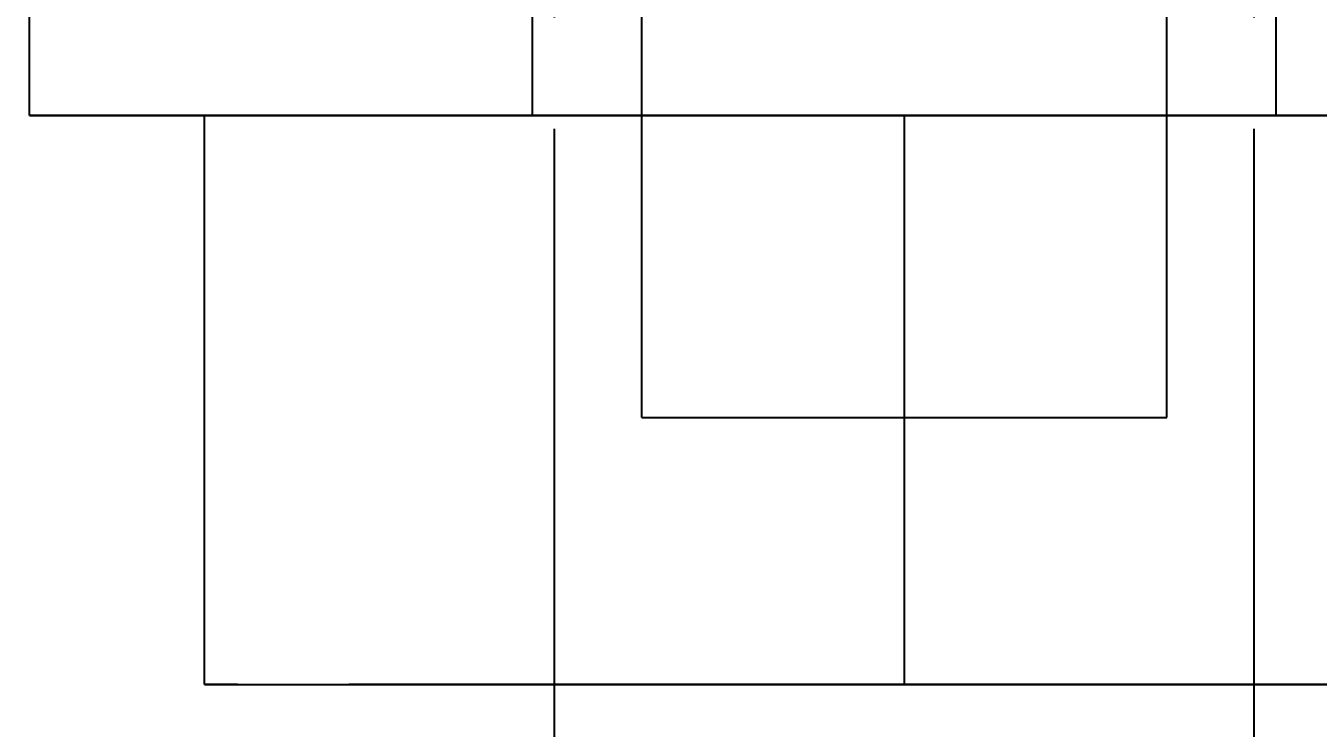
# Model space of a CAD drawing. Header units: millimetres. Extents: x -9 to 243, y -53 to 196.
# Drawn here: x 156.842 to 159.796, y -23.41 to -21.805 of the extents above; entities that cross this region are included whole.
import ezdxf

# ---------------------------------------------------------------- set-up
doc = ezdxf.new("R2010")
doc.units = ezdxf.units.MM
doc.linetypes.add('DASHED', pattern=[1.524, 1.27, -0.254])
for name, color, linetype in [('DIMS', 3, 'CONTINUOUS'), ('HIDDEN', 8, 'DASHED'), ('VISIBLE', 7, 'CONTINUOUS')]:
    doc.layers.add(name, color=color, linetype=linetype)
doc.styles.add('OpenSansCondensed-Light', font='OpenSansCondensed-Light.ttf')
doc.dimstyles.new('EZDXF', dxfattribs={"dimtxt": 0.25, "dimasz": 0.175, "dimexe": 0.375, "dimexo": 0.125, "dimgap": 0.1, "dimtad": 1, "dimlfac": 100, "dimzin": 12, "dimdsep": 46, "dimtxsty": 'OpenSansCondensed-Light', "dimblk": 'ARCHTICK', "dimcen": 2.5, "dimazin": 3, "dimtfac": 0.5, "dimtmove": 2, "dimatfit": 3})

# ---------------------------------------------------------------- blocks, each defined once
blk = doc.blocks.new('_ARCHTICK')
at = {"color": 0, "linetype": 'BYBLOCK', "const_width": 0.15}
blk.add_lwpolyline([(-0.5, -0.5), (0.5, 0.5)], dxfattribs=at)

msp = doc.modelspace()

# ---------------------------------------------------------------- linework, layer by layer
at = {"layer": 'HIDDEN'}
for points in [[(158.05, -23.31), (158.05, 34.4)], [(159.65, -23.31), (159.65, 34.4)], [(158.25, -22.7), (158.25, -20.2)], [(158.25, -22.7), (158.25, -20.2)], [(158.25, -22.7), (158.25, -20.2)], [(159.45, -22.7), (159.45, -20.2)], [(159.45, -22.7), (159.45, -20.2)], [(159.45, -22.7), (159.45, -20.2)], [(158, -22.01), (158, -21.71)], [(159.7, -22.01), (159.7, -21.71)], [(159.83413, -22.01), (159.77063, -22.01), (159.70714, -22.01), (159.64365, -22.01), (159.58016, -22.01), (159.51667, -22.01), (159.45317, -22.01), (159.38968, -22.01), (159.32619, -22.01), (159.2627, -22.01), (159.19921, -22.01), (159.13571, -22.01), (159.07222, -22.01), (159.00873, -22.01), (158.94524, -22.01), (158.88175, -22.01), (158.81825, -22.01), (158.75476, -22.01), (158.69127, -22.01), (158.62778, -22.01), (158.56429, -22.01), (158.50079, -22.01), (158.4373, -22.01), (158.37381, -22.01), (158.31032, -22.01), (158.24683, -22.01), (158.18333, -22.01), (158.11984, -22.01), (158.05635, -22.01), (157.99286, -22.01), (157.92937, -22.01), (157.86587, -22.01), (157.80238, -22.01), (157.73889, -22.01), (157.6754, -22.01), (157.6119, -22.01), (157.54841, -22.01), (157.48492, -22.01), (157.42143, -22.01), (157.35794, -22.01), (157.29444, -22.01), (157.23095, -22.01), (157.16746, -22.01), (157.10397, -22.01), (157.04048, -22.01), (156.97698, -22.01), (156.91349, -22.01), (156.85, -22.01)], [(157.25, -22.01), (158.85, -22.01)], [(158.85, -22.01), (157.25, -22.01)], [(157.25, -23.31), (157.25, -22.01)], [(159.7, -22.01), (159.67302, -22.01), (159.64603, -22.01), (159.61905, -22.01), (159.59206, -22.01), (159.56508, -22.01), (159.5381, -22.01), (159.51111, -22.01), (159.48413, -22.01), (159.45714, -22.01), (159.43016, -22.01), (159.40317, -22.01), (159.37619, -22.01), (159.34921, -22.01), (159.32222, -22.01), (159.29524, -22.01), (159.26825, -22.01), (159.24127, -22.01), (159.21429, -22.01), (159.1873, -22.01), (159.16032, -22.01), (159.13333, -22.01), (159.10635, -22.01), (159.07937, -22.01), (159.05238, -22.01), (159.0254, -22.01), (158.99841, -22.01), (158.97143, -22.01), (158.94444, -22.01), (158.91746, -22.01), (158.89048, -22.01), (158.86349, -22.01), (158.83651, -22.01), (158.80952, -22.01), (158.78254, -22.01), (158.75556, -22.01), (158.72857, -22.01), (158.70159, -22.01), (158.6746, -22.01), (158.64762, -22.01), (158.62063, -22.01), (158.59365, -22.01), (158.56667, -22.01), (158.53968, -22.01), (158.5127, -22.01), (158.48571, -22.01), (158.45873, -22.01), (158.43175, -22.01), (158.40476, -22.01), (158.37778, -22.01), (158.35079, -22.01), (158.32381, -22.01), (158.29683, -22.01), (158.26984, -22.01), (158.24286, -22.01), (158.21587, -22.01), (158.18889, -22.01), (158.1619, -22.01), (158.13492, -22.01), (158.10794, -22.01), (158.08095, -22.01), (158.05397, -22.01), (158.02698, -22.01), (158, -22.01)], [(158, -22.01), (158.01349, -22.01), (158.02698, -22.01), (158.04048, -22.01), (158.05397, -22.01), (158.06746, -22.01), (158.08095, -22.01), (158.09444, -22.01), (158.10794, -22.01), (158.12143, -22.01), (158.13492, -22.01), (158.14841, -22.01), (158.1619, -22.01), (158.1754, -22.01), (158.18889, -22.01), (158.20238, -22.01), (158.21587, -22.01), (158.22937, -22.01), (158.24286, -22.01), (158.25635, -22.01), (158.26984, -22.01), (158.28333, -22.01), (158.29683, -22.01), (158.31032, -22.01), (158.32381, -22.01), (158.3373, -22.01), (158.35079, -22.01), (158.36429, -22.01), (158.37778, -22.01), (158.39127, -22.01), (158.40476, -22.01), (158.41825, -22.01), (158.43175, -22.01), (158.44524, -22.01), (158.45873, -22.01), (158.47222, -22.01), (158.48571, -22.01), (158.49921, -22.01), (158.5127, -22.01), (158.52619, -22.01), (158.53968, -22.01), (158.55317, -22.01), (158.56667, -22.01), (158.58016, -22.01), (158.59365, -22.01), (158.60714, -22.01), (158.62063, -22.01), (158.63413, -22.01), (158.64762, -22.01), (158.66111, -22.01), (158.6746, -22.01), (158.6881, -22.01), (158.70159, -22.01), (158.71508, -22.01), (158.72857, -22.01), (158.74206, -22.01), (158.75556, -22.01), (158.76905, -22.01), (158.78254, -22.01), (158.79603, -22.01), (158.80952, -22.01), (158.82302, -22.01), (158.83651, -22.01), (158.85, -22.01)], [(159.65, -22.01), (159.6246, -22.01), (159.59921, -22.01), (159.57381, -22.01), (159.54841, -22.01), (159.52302, -22.01), (159.49762, -22.01), (159.47222, -22.01), (159.44683, -22.01), (159.42143, -22.01), (159.39603, -22.01), (159.37063, -22.01), (159.34524, -22.01), (159.31984, -22.01), (159.29444, -22.01), (159.26905, -22.01), (159.24365, -22.01), (159.21825, -22.01), (159.19286, -22.01), (159.16746, -22.01), (159.14206, -22.01), (159.11667, -22.01), (159.09127, -22.01), (159.06587, -22.01), (159.04048, -22.01), (159.01508, -22.01), (158.98968, -22.01), (158.96429, -22.01), (158.93889, -22.01), (158.91349, -22.01), (158.8881, -22.01), (158.8627, -22.01), (158.8373, -22.01), (158.8119, -22.01), (158.78651, -22.01), (158.76111, -22.01), (158.73571, -22.01), (158.71032, -22.01), (158.68492, -22.01), (158.65952, -22.01), (158.63413, -22.01), (158.60873, -22.01), (158.58333, -22.01), (158.55794, -22.01), (158.53254, -22.01), (158.50714, -22.01), (158.48175, -22.01), (158.45635, -22.01), (158.43095, -22.01), (158.40556, -22.01), (158.38016, -22.01), (158.35476, -22.01), (158.32937, -22.01), (158.30397, -22.01), (158.27857, -22.01), (158.25317, -22.01), (158.22778, -22.01), (158.20238, -22.01), (158.17698, -22.01), (158.15159, -22.01), (158.12619, -22.01), (158.10079, -22.01), (158.0754, -22.01), (158.05, -22.01)], [(158.05, -22.01), (158.0627, -22.01), (158.0754, -22.01), (158.0881, -22.01), (158.10079, -22.01), (158.11349, -22.01), (158.12619, -22.01), (158.13889, -22.01), (158.15159, -22.01), (158.16429, -22.01), (158.17698, -22.01), (158.18968, -22.01), (158.20238, -22.01), (158.21508, -22.01), (158.22778, -22.01), (158.24048, -22.01), (158.25317, -22.01), (158.26587, -22.01), (158.27857, -22.01), (158.29127, -22.01), (158.30397, -22.01), (158.31667, -22.01), (158.32937, -22.01), (158.34206, -22.01), (158.35476, -22.01), (158.36746, -22.01), (158.38016, -22.01), (158.39286, -22.01), (158.40556, -22.01), (158.41825, -22.01), (158.43095, -22.01), (158.44365, -22.01), (158.45635, -22.01), (158.46905, -22.01), (158.48175, -22.01), (158.49444, -22.01), (158.50714, -22.01), (158.51984, -22.01), (158.53254, -22.01), (158.54524, -22.01), (158.55794, -22.01), (158.57063, -22.01), (158.58333, -22.01), (158.59603, -22.01), (158.60873, -22.01), (158.62143, -22.01), (158.63413, -22.01), (158.64683, -22.01), (158.65952, -22.01), (158.67222, -22.01), (158.68492, -22.01), (158.69762, -22.01), (158.71032, -22.01), (158.72302, -22.01), (158.73571, -22.01), (158.74841, -22.01), (158.76111, -22.01), (158.77381, -22.01), (158.78651, -22.01), (158.79921, -22.01), (158.8119, -22.01), (158.8246, -22.01), (158.8373, -22.01), (158.85, -22.01)], [(158.05, -23.31), (158.05, -22.01)], [(158.25, -22.01), (158.25952, -22.01), (158.26905, -22.01), (158.27857, -22.01), (158.2881, -22.01), (158.29762, -22.01), (158.30714, -22.01), (158.31667, -22.01), (158.32619, -22.01), (158.33571, -22.01), (158.34524, -22.01), (158.35476, -22.01), (158.36429, -22.01), (158.37381, -22.01), (158.38333, -22.01), (158.39286, -22.01), (158.40238, -22.01), (158.4119, -22.01), (158.42143, -22.01), (158.43095, -22.01), (158.44048, -22.01), (158.45, -22.01), (158.45952, -22.01), (158.46905, -22.01), (158.47857, -22.01), (158.4881, -22.01), (158.49762, -22.01), (158.50714, -22.01), (158.51667, -22.01), (158.52619, -22.01), (158.53571, -22.01), (158.54524, -22.01), (158.55476, -22.01), (158.56429, -22.01), (158.57381, -22.01), (158.58333, -22.01), (158.59286, -22.01), (158.60238, -22.01), (158.6119, -22.01), (158.62143, -22.01), (158.63095, -22.01), (158.64048, -22.01), (158.65, -22.01), (158.65952, -22.01), (158.66905, -22.01), (158.67857, -22.01), (158.6881, -22.01), (158.69762, -22.01), (158.70714, -22.01), (158.71667, -22.01), (158.72619, -22.01), (158.73571, -22.01), (158.74524, -22.01), (158.75476, -22.01), (158.76429, -22.01), (158.77381, -22.01), (158.78333, -22.01), (158.79286, -22.01), (158.80238, -22.01), (158.8119, -22.01), (158.82143, -22.01), (158.83095, -22.01), (158.84048, -22.01), (158.85, -22.01)], [(158.85, -22.01), (158.85952, -22.01), (158.86905, -22.01), (158.87857, -22.01), (158.8881, -22.01), (158.89762, -22.01), (158.90714, -22.01), (158.91667, -22.01), (158.92619, -22.01), (158.93571, -22.01), (158.94524, -22.01), (158.95476, -22.01), (158.96429, -22.01), (158.97381, -22.01), (158.98333, -22.01), (158.99286, -22.01), (159.00238, -22.01), (159.0119, -22.01), (159.02143, -22.01), (159.03095, -22.01), (159.04048, -22.01), (159.05, -22.01), (159.05952, -22.01), (159.06905, -22.01), (159.07857, -22.01), (159.0881, -22.01), (159.09762, -22.01), (159.10714, -22.01), (159.11667, -22.01), (159.12619, -22.01), (159.13571, -22.01), (159.14524, -22.01), (159.15476, -22.01), (159.16429, -22.01), (159.17381, -22.01), (159.18333, -22.01), (159.19286, -22.01), (159.20238, -22.01), (159.2119, -22.01), (159.22143, -22.01), (159.23095, -22.01), (159.24048, -22.01), (159.25, -22.01), (159.25952, -22.01), (159.26905, -22.01), (159.27857, -22.01), (159.2881, -22.01), (159.29762, -22.01), (159.30714, -22.01), (159.31667, -22.01), (159.32619, -22.01), (159.33571, -22.01), (159.34524, -22.01), (159.35476, -22.01), (159.36429, -22.01), (159.37381, -22.01), (159.38333, -22.01), (159.39286, -22.01), (159.40238, -22.01), (159.4119, -22.01), (159.42143, -22.01), (159.43095, -22.01), (159.44048, -22.01), (159.45, -22.01)], [(158.85, -22.01), (158.86349, -22.01), (158.87698, -22.01), (158.89048, -22.01), (158.90397, -22.01), (158.91746, -22.01), (158.93095, -22.01), (158.94444, -22.01), (158.95794, -22.01), (158.97143, -22.01), (158.98492, -22.01), (158.99841, -22.01), (159.0119, -22.01), (159.0254, -22.01), (159.03889, -22.01), (159.05238, -22.01), (159.06587, -22.01), (159.07937, -22.01), (159.09286, -22.01), (159.10635, -22.01), (159.11984, -22.01), (159.13333, -22.01), (159.14683, -22.01), (159.16032, -22.01), (159.17381, -22.01), (159.1873, -22.01), (159.20079, -22.01), (159.21429, -22.01), (159.22778, -22.01), (159.24127, -22.01), (159.25476, -22.01), (159.26825, -22.01), (159.28175, -22.01), (159.29524, -22.01), (159.30873, -22.01), (159.32222, -22.01), (159.33571, -22.01), (159.34921, -22.01), (159.3627, -22.01), (159.37619, -22.01), (159.38968, -22.01), (159.40317, -22.01), (159.41667, -22.01), (159.43016, -22.01), (159.44365, -22.01), (159.45714, -22.01), (159.47063, -22.01), (159.48413, -22.01), (159.49762, -22.01), (159.51111, -22.01), (159.5246, -22.01), (159.5381, -22.01), (159.55159, -22.01), (159.56508, -22.01), (159.57857, -22.01), (159.59206, -22.01), (159.60556, -22.01), (159.61905, -22.01), (159.63254, -22.01), (159.64603, -22.01), (159.65952, -22.01), (159.67302, -22.01), (159.68651, -22.01), (159.7, -22.01)], [(158.85, -22.7), (158.85, -22.01)], [(158.85, -22.01), (160.45, -22.01)], [(160.45, -22.01), (158.85, -22.01)], [(158.85, -22.01), (158.8627, -22.01), (158.8754, -22.01), (158.8881, -22.01), (158.90079, -22.01), (158.91349, -22.01), (158.92619, -22.01), (158.93889, -22.01), (158.95159, -22.01), (158.96429, -22.01), (158.97698, -22.01), (158.98968, -22.01), (159.00238, -22.01), (159.01508, -22.01), (159.02778, -22.01), (159.04048, -22.01), (159.05317, -22.01), (159.06587, -22.01), (159.07857, -22.01), (159.09127, -22.01), (159.10397, -22.01), (159.11667, -22.01), (159.12937, -22.01), (159.14206, -22.01), (159.15476, -22.01), (159.16746, -22.01), (159.18016, -22.01), (159.19286, -22.01), (159.20556, -22.01), (159.21825, -22.01), (159.23095, -22.01), (159.24365, -22.01), (159.25635, -22.01), (159.26905, -22.01), (159.28175, -22.01), (159.29444, -22.01), (159.30714, -22.01), (159.31984, -22.01), (159.33254, -22.01), (159.34524, -22.01), (159.35794, -22.01), (159.37063, -22.01), (159.38333, -22.01), (159.39603, -22.01), (159.40873, -22.01), (159.42143, -22.01), (159.43413, -22.01), (159.44683, -22.01), (159.45952, -22.01), (159.47222, -22.01), (159.48492, -22.01), (159.49762, -22.01), (159.51032, -22.01), (159.52302, -22.01), (159.53571, -22.01), (159.54841, -22.01), (159.56111, -22.01), (159.57381, -22.01), (159.58651, -22.01), (159.59921, -22.01), (159.6119, -22.01), (159.6246, -22.01), (159.6373, -22.01), (159.65, -22.01)], [(158.85, -23.31), (158.85, -22.01)], [(159.65, -23.31), (159.65, -22.01)], [(158.25, -22.7), (159.45, -22.7)], [(158.25, -22.7), (159.45, -22.7)], [(158.25, -22.7), (159.45, -22.7)], [(158.85, -23.31), (157.25, -23.31)], [(159.65, -23.31), (159.6246, -23.31), (159.59921, -23.31), (159.57381, -23.31), (159.54841, -23.31), (159.52302, -23.31), (159.49762, -23.31), (159.47222, -23.31), (159.44683, -23.31), (159.42143, -23.31), (159.39603, -23.31), (159.37063, -23.31), (159.34524, -23.31), (159.31984, -23.31), (159.29444, -23.31), (159.26905, -23.31), (159.24365, -23.31), (159.21825, -23.31), (159.19286, -23.31), (159.16746, -23.31), (159.14206, -23.31), (159.11667, -23.31), (159.09127, -23.31), (159.06587, -23.31), (159.04048, -23.31), (159.01508, -23.31), (158.98968, -23.31), (158.96429, -23.31), (158.93889, -23.31), (158.91349, -23.31), (158.8881, -23.31), (158.8627, -23.31), (158.8373, -23.31), (158.8119, -23.31), (158.78651, -23.31), (158.76111, -23.31), (158.73571, -23.31), (158.71032, -23.31), (158.68492, -23.31), (158.65952, -23.31), (158.63413, -23.31), (158.60873, -23.31), (158.58333, -23.31), (158.55794, -23.31), (158.53254, -23.31), (158.50714, -23.31), (158.48175, -23.31), (158.45635, -23.31), (158.43095, -23.31), (158.40556, -23.31), (158.38016, -23.31), (158.35476, -23.31), (158.32937, -23.31), (158.30397, -23.31), (158.27857, -23.31), (158.25317, -23.31), (158.22778, -23.31), (158.20238, -23.31), (158.17698, -23.31), (158.15159, -23.31), (158.12619, -23.31), (158.10079, -23.31), (158.0754, -23.31), (158.05, -23.31)], [(158.05, -23.31), (158.0627, -23.31), (158.0754, -23.31), (158.0881, -23.31), (158.10079, -23.31), (158.11349, -23.31), (158.12619, -23.31), (158.13889, -23.31), (158.15159, -23.31), (158.16429, -23.31), (158.17698, -23.31), (158.18968, -23.31), (158.20238, -23.31), (158.21508, -23.31), (158.22778, -23.31), (158.24048, -23.31), (158.25317, -23.31), (158.26587, -23.31), (158.27857, -23.31), (158.29127, -23.31), (158.30397, -23.31), (158.31667, -23.31), (158.32937, -23.31), (158.34206, -23.31), (158.35476, -23.31), (158.36746, -23.31), (158.38016, -23.31), (158.39286, -23.31), (158.40556, -23.31), (158.41825, -23.31), (158.43095, -23.31), (158.44365, -23.31), (158.45635, -23.31), (158.46905, -23.31), (158.48175, -23.31), (158.49444, -23.31), (158.50714, -23.31), (158.51984, -23.31), (158.53254, -23.31), (158.54524, -23.31), (158.55794, -23.31), (158.57063, -23.31), (158.58333, -23.31), (158.59603, -23.31), (158.60873, -23.31), (158.62143, -23.31), (158.63413, -23.31), (158.64683, -23.31), (158.65952, -23.31), (158.67222, -23.31), (158.68492, -23.31), (158.69762, -23.31), (158.71032, -23.31), (158.72302, -23.31), (158.73571, -23.31), (158.74841, -23.31), (158.76111, -23.31), (158.77381, -23.31), (158.78651, -23.31), (158.79921, -23.31), (158.8119, -23.31), (158.8246, -23.31), (158.8373, -23.31), (158.85, -23.31)], [(160.45, -23.31), (158.85, -23.31)], [(158.85, -23.31), (158.8627, -23.31), (158.8754, -23.31), (158.8881, -23.31), (158.90079, -23.31), (158.91349, -23.31), (158.92619, -23.31), (158.93889, -23.31), (158.95159, -23.31), (158.96429, -23.31), (158.97698, -23.31), (158.98968, -23.31), (159.00238, -23.31), (159.01508, -23.31), (159.02778, -23.31), (159.04048, -23.31), (159.05317, -23.31), (159.06587, -23.31), (159.07857, -23.31), (159.09127, -23.31), (159.10397, -23.31), (159.11667, -23.31), (159.12937, -23.31), (159.14206, -23.31), (159.15476, -23.31), (159.16746, -23.31), (159.18016, -23.31), (159.19286, -23.31), (159.20556, -23.31), (159.21825, -23.31), (159.23095, -23.31), (159.24365, -23.31), (159.25635, -23.31), (159.26905, -23.31), (159.28175, -23.31), (159.29444, -23.31), (159.30714, -23.31), (159.31984, -23.31), (159.33254, -23.31), (159.34524, -23.31), (159.35794, -23.31), (159.37063, -23.31), (159.38333, -23.31), (159.39603, -23.31), (159.40873, -23.31), (159.42143, -23.31), (159.43413, -23.31), (159.44683, -23.31), (159.45952, -23.31), (159.47222, -23.31), (159.48492, -23.31), (159.49762, -23.31), (159.51032, -23.31), (159.52302, -23.31), (159.53571, -23.31), (159.54841, -23.31), (159.56111, -23.31), (159.57381, -23.31), (159.58651, -23.31), (159.59921, -23.31), (159.6119, -23.31), (159.6246, -23.31), (159.6373, -23.31), (159.65, -23.31)]]:
    msp.add_lwpolyline(points, dxfattribs=at)
at = {"layer": 'VISIBLE'}
for points in [[(156.85, -22.01), (156.85, -21.71)], [(158.25, -22.7), (158.25, -21.71)], [(159.45, -22.7), (159.45, -21.71)], [(156.85, -22.01), (156.87222, -22.01), (156.89444, -22.01), (156.91667, -22.01), (156.93889, -22.01), (156.96111, -22.01), (156.98333, -22.01), (157.00556, -22.01), (157.02778, -22.01), (157.05, -22.01), (157.07222, -22.01), (157.09444, -22.01), (157.11667, -22.01), (157.13889, -22.01), (157.16111, -22.01), (157.18333, -22.01), (157.20556, -22.01), (157.22778, -22.01), (157.25, -22.01), (157.27222, -22.01), (157.29444, -22.01), (157.31667, -22.01), (157.33889, -22.01), (157.36111, -22.01), (157.38333, -22.01), (157.40556, -22.01), (157.42778, -22.01), (157.45, -22.01), (157.47222, -22.01), (157.49444, -22.01), (157.51667, -22.01), (157.53889, -22.01), (157.56111, -22.01), (157.58333, -22.01), (157.60556, -22.01), (157.62778, -22.01), (157.65, -22.01), (157.67222, -22.01), (157.69444, -22.01), (157.71667, -22.01), (157.73889, -22.01), (157.76111, -22.01), (157.78333, -22.01), (157.80556, -22.01), (157.82778, -22.01), (157.85, -22.01), (157.87222, -22.01), (157.89444, -22.01), (157.91667, -22.01), (157.93889, -22.01), (157.96111, -22.01), (157.98333, -22.01), (158.00556, -22.01), (158.02778, -22.01), (158.05, -22.01), (158.07222, -22.01), (158.09444, -22.01), (158.11667, -22.01), (158.13889, -22.01), (158.16111, -22.01), (158.18333, -22.01), (158.20556, -22.01), (158.22778, -22.01), (158.25, -22.01)], [(157.25, -23.31), (157.25, -22.01)], [(159.45, -22.01), (159.47222, -22.01), (159.49444, -22.01), (159.51667, -22.01), (159.53889, -22.01), (159.56111, -22.01), (159.58333, -22.01), (159.60556, -22.01), (159.62778, -22.01), (159.65, -22.01), (159.67222, -22.01), (159.69444, -22.01), (159.71667, -22.01), (159.73889, -22.01), (159.76111, -22.01), (159.78333, -22.01), (159.80556, -22.01)], [(158.25, -22.7), (159.45, -22.7)], [(158.85, -23.31), (158.85, -22.7)], [(157.25, -23.31), (158.85, -23.31)], [(158.05, -23.51), (158.05, -23.31)], [(158.85, -23.31), (160.45, -23.31)], [(159.65, -23.51), (159.65, -23.31)]]:
    msp.add_lwpolyline(points, dxfattribs=at)

# ---------------------------------------------------------------- dimensions: what is measured, and where the dimension line sits
at = {"layer": 'DIMS'}
msp.add_linear_dim(base=(93.75, -52.71), p1=(93.75, -21.71), p2=(201.25, -21.71), dimstyle='EZDXF', override={"dimtxt": 1.6, "dimasz": 1, "dimexe": 0.6, "dimexo": 0.5, "dimdec": 2}, dxfattribs=at).render()

doc.saveas('drawing.dxf')
